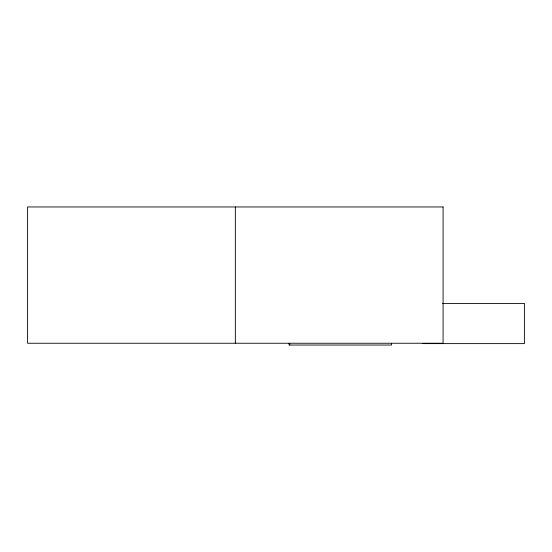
<?xml version="1.0" encoding="UTF-8"?>
<svg xmlns="http://www.w3.org/2000/svg" width="552" height="552" viewBox="0 0 552 552"><rect width="100%" height="100%" fill="white"/><g stroke="black" fill="none" stroke-linecap="round" stroke-linejoin="round"><path stroke-width="0.83" d="M442.552 303.421L524.4 303.421L524.4 343.613L422.577 343.613M391.554 343.33L391.554 345.041L289.082 345.041L289.082 343.33M289.731 343.33L289.731 345.041M235.345 206.959L235.345 343.24M443.083 206.959L27.6 206.959L27.6 343.24L443.083 343.24L443.083 206.959"/></g></svg>
